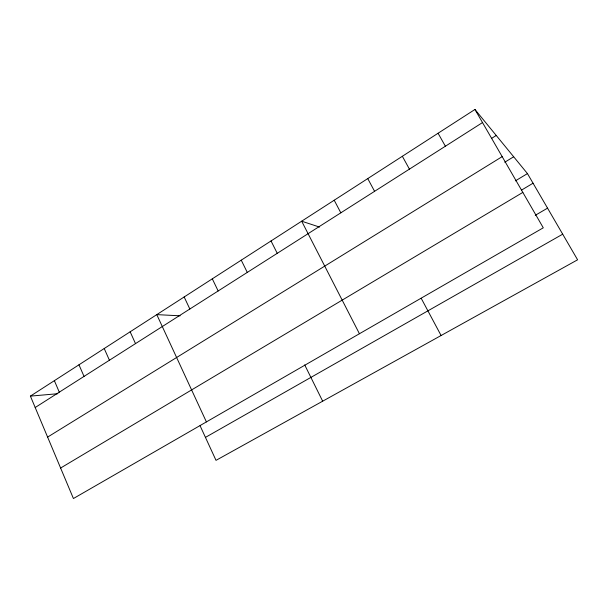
<?xml version="1.0" encoding="UTF-8"?>
<svg xmlns="http://www.w3.org/2000/svg" width="608" height="608" viewBox="0 0 608 608"><rect width="100%" height="100%" fill="white"/><g stroke="black" fill="none" stroke-linecap="round" stroke-linejoin="round"><path stroke-width="0.91" d="M474.947 109.47L543.278 227.81L73.424 498.53L30.4 396.12L474.947 109.47L527.455 173.592L577.6 259.806L216.015 460.347L200.062 425.706M35.188 407.52L482.509 122.573M491.507 138.434L496.234 135.462M47.614 437.091L502.178 156.636M504.777 162.222L513.676 156.765M515.379 180.872L527.455 173.592M521.725 189.977L533.049 183.213M60.61 468.031L522.834 192.409M535.26 215.308L547.55 208.141M205.443 437.388L562.696 234.179M30.4 396.12L57.821 393.71M180.158 315.81L156.788 314.625L206.401 421.914M319.527 227.065L301.674 221.198L359.434 333.739M438.072 133.251L445.383 146.224M402.352 156.279L409.427 169.13M367.749 178.592L374.589 191.322M421.207 298.308L441.089 335.517M334.21 200.222L340.83 212.83M271.031 240.958L277.24 253.331M304.699 364.891L322.666 401.196M241.247 260.163L247.281 272.422M212.306 278.821L218.158 290.974M184.163 296.97L189.84 309.008M130.15 331.801L135.508 343.619M104.219 348.521L109.425 360.232M78.972 364.8L84.033 376.413M54.37 380.661L59.295 392.168"/></g></svg>
